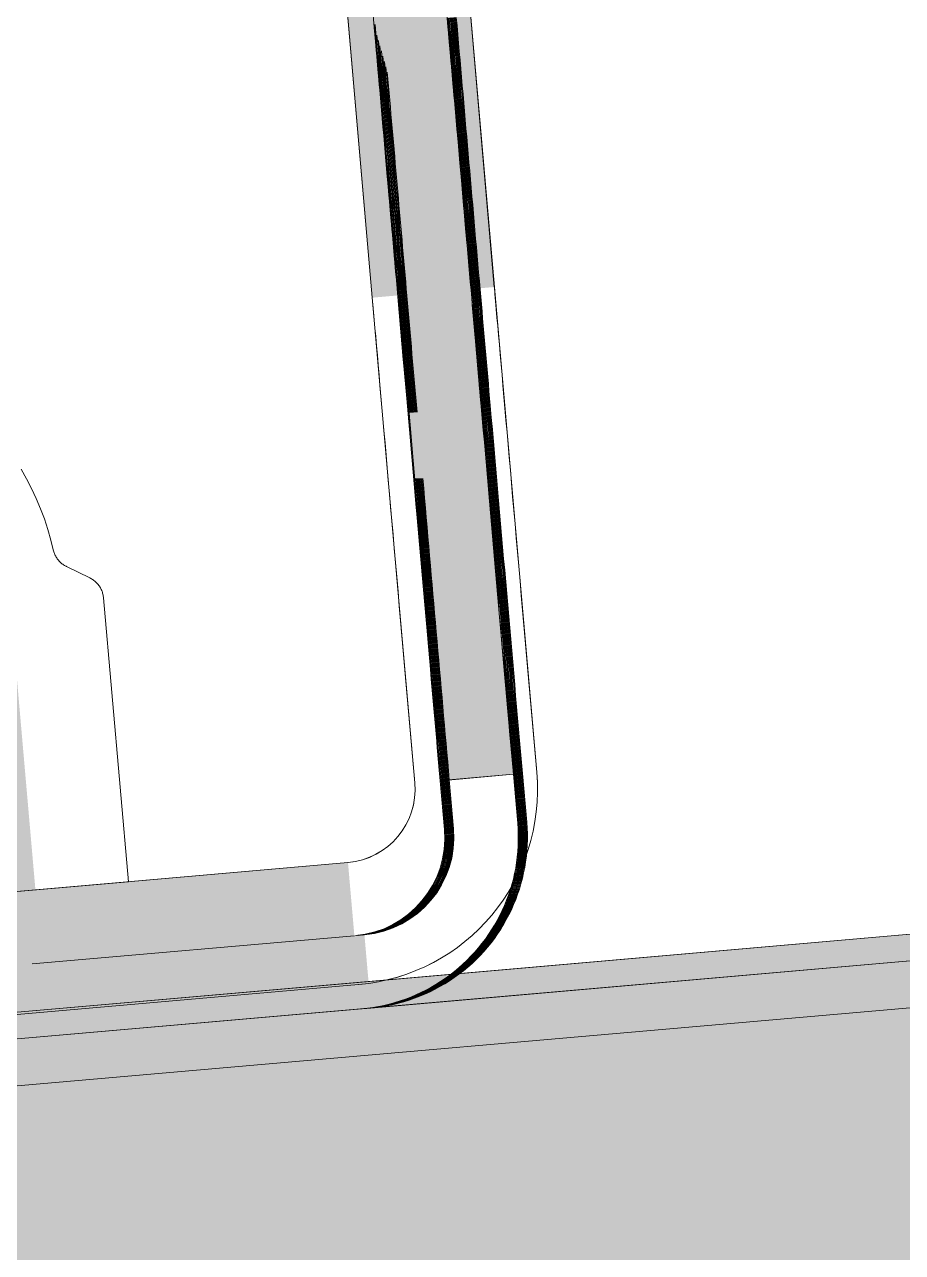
# Model space of a CAD drawing. Header units: millimetres. Extents: x 632 to 546626, y -3890 to 22200.
# Drawn here: x 370664.6 to 370700.5, y 16901.9 to 16952 of the extents above; entities that cross this region are included whole.
import ezdxf

# ---------------------------------------------------------------- set-up
doc = ezdxf.new("R2010")
doc.units = ezdxf.units.MM
doc.layers.add('A-770-ME_FFE_SA', color=91, linetype='Continuous', lineweight=13)

# ---------------------------------------------------------------- blocks, each defined once
blk = doc.blocks.new('Static Line_Sayfa_Metal Deck_Pan Mount - Up to 15 _ pitch - Max 2 Users-1845874-S6_501-SECTION A6')
at = {"layer": 'A-770-ME_FFE_SA', "lineweight": 5, "transparency": 33554432}
for points in [[(4548636.398, 16940.864), (4548641.379, 16941.299), (4548637.342, 16987.458), (4548632.361, 16987.022), (4548634.509, 16962.466)], [(4548639.17, 16921.136), (4548642.158, 16921.397), (4548636.754, 16983.161), (4548633.766, 16982.9), (4548638.083, 16933.558)], [(4548639.211, 16921.139), (4548642.199, 16921.401), (4548636.795, 16983.165), (4548633.807, 16982.903), (4548638.124, 16933.558)], [(4548639.252, 16921.143), (4548642.24, 16921.404), (4548636.836, 16983.168), (4548633.848, 16982.907), (4548638.165, 16933.558)], [(4548639.293, 16921.146), (4548642.281, 16921.408), (4548636.877, 16983.172), (4548633.889, 16982.91), (4548638.207, 16933.558)], [(4548639.334, 16921.15), (4548642.322, 16921.411), (4548636.918, 16983.176), (4548633.93, 16982.914), (4548638.248, 16933.558)], [(4548639.375, 16921.154), (4548642.363, 16921.415), (4548636.959, 16983.179), (4548633.971, 16982.918), (4548638.289, 16933.558)], [(4548639.416, 16921.157), (4548642.404, 16921.419), (4548637, 16983.183), (4548634.012, 16982.921), (4548638.331, 16933.558)], [(4548639.456, 16921.161), (4548642.445, 16921.422), (4548637.041, 16983.186), (4548634.053, 16982.925), (4548638.372, 16933.558)], [(4548639.497, 16921.164), (4548642.486, 16921.426), (4548637.082, 16983.19), (4548634.094, 16982.928), (4548638.413, 16933.558)], [(4548639.538, 16921.168), (4548642.527, 16921.429), (4548637.123, 16983.193), (4548634.135, 16982.932), (4548638.455, 16933.558)], [(4548613.925, 16910.896), (4548635.841, 16912.814), (4548635.405, 16917.795), (4548613.489, 16915.877), (4548613.839, 16911.877)], [(4548485.55, 16846.463), (4548530.379, 16850.385), (4548544.175, 16901.871), (4548684.179, 16914.12), (4548706.706, 16865.811), (4548751.534, 16869.733), (4548751.273, 16872.722), (4548708.537, 16868.983), (4548686.01, 16917.291), (4548541.814, 16904.65), (4548528.025, 16853.19), (4548485.289, 16849.451), (4548485.518, 16846.834)], [(4548506.273, 16851.037), (4548705.512, 16868.468), (4548701.285, 16916.782), (4548502.046, 16899.351), (4548504.112, 16875.742)], [(4548506.314, 16851.04), (4548705.553, 16868.471), (4548701.326, 16916.786), (4548502.087, 16899.355), (4548504.153, 16875.742)], [(4548506.355, 16851.044), (4548705.594, 16868.475), (4548701.367, 16916.789), (4548502.128, 16899.358), (4548504.194, 16875.742)], [(4548506.396, 16851.047), (4548705.635, 16868.479), (4548701.408, 16916.793), (4548502.169, 16899.362), (4548504.236, 16875.742)], [(4548506.437, 16851.051), (4548705.676, 16868.482), (4548701.449, 16916.797), (4548502.21, 16899.366), (4548504.277, 16875.742)], [(4548506.478, 16851.055), (4548705.717, 16868.486), (4548701.49, 16916.8), (4548502.251, 16899.369), (4548504.318, 16875.742)], [(4548506.519, 16851.058), (4548705.758, 16868.489), (4548701.531, 16916.804), (4548502.292, 16899.373), (4548504.359, 16875.742)], [(4548506.56, 16851.062), (4548705.799, 16868.493), (4548701.572, 16916.807), (4548502.333, 16899.376), (4548504.401, 16875.742)], [(4548506.601, 16851.065), (4548705.84, 16868.497), (4548701.613, 16916.811), (4548502.374, 16899.38), (4548504.442, 16875.742)], [(4548506.642, 16851.069), (4548705.881, 16868.5), (4548701.654, 16916.815), (4548502.415, 16899.383), (4548504.483, 16875.742)], [(4548506.449, 16849.044), (4548705.688, 16866.476), (4548701.461, 16914.79), (4548502.222, 16897.359), (4548504.113, 16875.742)], [(4548506.49, 16849.048), (4548705.729, 16866.479), (4548701.502, 16914.794), (4548502.263, 16897.362), (4548504.154, 16875.742)], [(4548506.531, 16849.052), (4548705.77, 16866.483), (4548701.543, 16914.797), (4548502.304, 16897.366), (4548504.195, 16875.742)], [(4548506.572, 16849.055), (4548705.811, 16866.486), (4548701.584, 16914.801), (4548502.345, 16897.37), (4548504.237, 16875.742)], [(4548506.613, 16849.059), (4548705.852, 16866.49), (4548701.624, 16914.804), (4548502.386, 16897.373), (4548504.278, 16875.742)], [(4548506.654, 16849.062), (4548705.893, 16866.494), (4548701.665, 16914.808), (4548502.427, 16897.377), (4548504.319, 16875.742)], [(4548506.695, 16849.066), (4548705.934, 16866.497), (4548701.706, 16914.812), (4548502.468, 16897.38), (4548504.361, 16875.742)], [(4548506.736, 16849.07), (4548705.975, 16866.501), (4548701.747, 16914.815), (4548502.509, 16897.384), (4548504.402, 16875.742)], [(4548506.777, 16849.073), (4548706.015, 16866.504), (4548701.788, 16914.819), (4548502.55, 16897.388), (4548504.443, 16875.742)], [(4548506.818, 16849.077), (4548706.056, 16866.508), (4548701.829, 16914.822), (4548502.59, 16897.391), (4548504.485, 16875.742)], [(4548586.658, 16907.507), (4548635.969, 16911.821), (4548635.708, 16914.81), (4548586.396, 16910.496)], [(4548586.699, 16907.511), (4548636.01, 16911.825), (4548635.749, 16914.813), (4548586.437, 16910.499)], [(4548586.74, 16907.514), (4548636.051, 16911.828), (4548635.79, 16914.817), (4548586.478, 16910.503)], [(4548586.781, 16907.518), (4548636.092, 16911.832), (4548635.831, 16914.821), (4548586.519, 16910.506)], [(4548586.822, 16907.521), (4548636.133, 16911.836), (4548635.872, 16914.824), (4548586.56, 16910.51)], [(4548586.863, 16907.525), (4548636.174, 16911.839), (4548635.913, 16914.828), (4548586.601, 16910.514)], [(4548586.903, 16907.529), (4548636.215, 16911.843), (4548635.954, 16914.831), (4548586.642, 16910.517)], [(4548586.944, 16907.532), (4548636.256, 16911.846), (4548635.995, 16914.835), (4548586.683, 16910.521)], [(4548586.985, 16907.536), (4548636.297, 16911.85), (4548636.036, 16914.839), (4548586.724, 16910.524)], [(4548587.026, 16907.539), (4548636.338, 16911.854), (4548636.077, 16914.842), (4548586.765, 16910.528)]]:
    blk.add_hatch(color=256, dxfattribs=at).paths.add_polyline_path(points)
h = blk.add_hatch(color=256, dxfattribs=at)
h.paths.add_polyline_path([(4548613.489, 16915.877), (4548616.24, 16916.118), (4548615.225, 16927.715), (4548612.474, 16927.474), (4548613.207, 16919.104)])
h.paths.add_polyline_path([(4548618.068, 16916.278), (4548622.646, 16916.679), (4548621.632, 16928.276), (4548615.225, 16927.715), (4548617.365, 16919.104)])
h = blk.add_hatch(color=256, dxfattribs=at)
h.paths.add_polyline_path([(4548613.489, 16915.877), (4548616.24, 16916.118), (4548615.226, 16927.715), (4548612.475, 16927.475), (4548613.207, 16919.104)])
h.paths.add_polyline_path([(4548618.068, 16916.278), (4548622.647, 16916.679), (4548621.632, 16928.276), (4548615.226, 16927.715), (4548617.366, 16919.104)])
at = {"layer": 'A-770-ME_FFE_SA', "lineweight": 5}
for p, q in [((4548637.342, 16987.458), (4548641.379, 16941.299)), ((4548636.398, 16940.864), (4548632.361, 16987.022)), ((4548641.38, 16941.299), (4548638.713, 16971.789)), ((4548633.982, 16968.492), (4548636.399, 16940.864)), ((4548643.114, 16921.481), (4548641.38, 16941.299)), ((4548636.399, 16940.864), (4548638.133, 16921.045)), ((4548624.868, 16929.419), (4548623.913, 16929.885)), ((4548624.867, 16929.419), (4548623.913, 16929.885)), ((4548626.44, 16917.011), (4548625.425, 16928.608)), ((4548626.44, 16917.01), (4548625.425, 16928.608)), ((4548642.75, 16925.63), (4548643.113, 16921.481)), ((4548638.132, 16921.045), (4548637.769, 16925.194)), ((4548642.158, 16921.397), (4548639.17, 16921.136)), ((4548639.17, 16921.136), (4548642.158, 16921.397)), ((4548639.17, 16921.136), (4548639.344, 16919.143)), ((4548639.344, 16919.143), (4548639.17, 16921.136)), ((4548642.158, 16921.397), (4548639.211, 16921.139)), ((4548639.211, 16921.139), (4548642.158, 16921.397)), ((4548639.211, 16921.139), (4548639.385, 16919.147)), ((4548639.385, 16919.147), (4548639.211, 16921.139)), ((4548642.158, 16921.397), (4548639.252, 16921.143)), ((4548639.252, 16921.143), (4548642.158, 16921.397)), ((4548639.252, 16921.143), (4548639.426, 16919.15)), ((4548639.426, 16919.15), (4548639.252, 16921.143)), ((4548642.158, 16921.397), (4548639.293, 16921.146)), ((4548639.293, 16921.146), (4548642.158, 16921.397)), ((4548639.293, 16921.146), (4548639.467, 16919.154)), ((4548639.467, 16919.154), (4548639.293, 16921.146)), ((4548642.158, 16921.397), (4548639.334, 16921.15)), ((4548639.334, 16921.15), (4548642.158, 16921.397)), ((4548639.334, 16921.15), (4548639.508, 16919.158)), ((4548639.508, 16919.158), (4548639.334, 16921.15)), ((4548642.158, 16921.397), (4548639.375, 16921.154)), ((4548639.375, 16921.154), (4548642.158, 16921.397)), ((4548639.375, 16921.154), (4548639.549, 16919.161)), ((4548639.549, 16919.161), (4548639.375, 16921.154)), ((4548642.158, 16921.397), (4548639.416, 16921.157)), ((4548639.416, 16921.157), (4548642.158, 16921.397)), ((4548639.416, 16921.157), (4548639.59, 16919.165)), ((4548639.59, 16919.165), (4548639.416, 16921.157)), ((4548642.158, 16921.397), (4548639.456, 16921.161)), ((4548639.456, 16921.161), (4548639.631, 16919.168)), ((4548639.457, 16921.161), (4548642.158, 16921.397)), ((4548639.631, 16919.168), (4548639.457, 16921.161)), ((4548642.158, 16921.397), (4548639.497, 16921.164)), ((4548639.497, 16921.164), (4548639.672, 16919.172)), ((4548639.498, 16921.164), (4548642.158, 16921.397)), ((4548639.672, 16919.172), (4548639.498, 16921.164)), ((4548642.158, 16921.397), (4548639.538, 16921.168)), ((4548639.538, 16921.168), (4548639.713, 16919.176)), ((4548639.539, 16921.168), (4548642.158, 16921.397)), ((4548639.713, 16919.176), (4548639.539, 16921.168)), ((4548642.332, 16919.405), (4548642.158, 16921.397)), ((4548642.159, 16921.397), (4548642.333, 16919.405)), ((4548642.373, 16919.408), (4548642.199, 16921.401)), ((4548642.2, 16921.401), (4548642.374, 16919.408)), ((4548642.414, 16919.412), (4548642.24, 16921.404)), ((4548642.241, 16921.404), (4548642.415, 16919.412)), ((4548642.455, 16919.415), (4548642.281, 16921.408)), ((4548642.282, 16921.408), (4548642.456, 16919.416)), ((4548642.496, 16919.419), (4548642.322, 16921.411)), ((4548642.323, 16921.412), (4548642.497, 16919.419)), ((4548642.537, 16919.423), (4548642.363, 16921.415)), ((4548642.364, 16921.415), (4548642.538, 16919.423)), ((4548642.578, 16919.426), (4548642.404, 16921.419)), ((4548642.405, 16921.419), (4548642.579, 16919.426)), ((4548642.619, 16919.43), (4548642.445, 16921.422)), ((4548642.446, 16921.422), (4548642.62, 16919.43)), ((4548642.66, 16919.433), (4548642.486, 16921.426)), ((4548642.487, 16921.426), (4548642.661, 16919.433)), ((4548642.701, 16919.437), (4548642.527, 16921.429)), ((4548642.528, 16921.429), (4548642.702, 16919.437)), ((4548613.489, 16915.877), (4548635.405, 16917.795)), ((4548635.405, 16917.795), (4548622.647, 16916.679)), ((4548686.01, 16917.291), (4548541.821, 16904.676)), ((4548635.833, 16912.901), (4548686.01, 16917.291)), ((4548613.489, 16915.877), (4548626.44, 16917.01)), ((4548620.662, 16916.505), (4548622.647, 16916.679)), ((4548620.662, 16916.505), (4548622.647, 16916.679)), ((4548620.662, 16916.505), (4548622.647, 16916.679)), ((4548622.647, 16916.679), (4548626.44, 16917.011)), ((4548622.647, 16916.679), (4548626.44, 16917.011)), ((4548622.647, 16916.679), (4548626.44, 16917.01)), ((4548685.346, 16916.141), (4548542.674, 16903.659)), ((4548685.346, 16916.141), (4548635.969, 16911.821)), ((4548685.346, 16916.141), (4548636.01, 16911.825)), ((4548685.346, 16916.141), (4548636.051, 16911.828)), ((4548685.346, 16916.141), (4548636.092, 16911.832)), ((4548685.346, 16916.141), (4548636.133, 16911.836)), ((4548685.346, 16916.141), (4548636.174, 16911.839)), ((4548685.346, 16916.141), (4548636.215, 16911.843)), ((4548685.346, 16916.141), (4548636.256, 16911.846)), ((4548685.346, 16916.141), (4548636.297, 16911.85)), ((4548635.667, 16914.806), (4548622.517, 16913.656)), ((4548622.517, 16913.656), (4548635.667, 16914.806)), ((4548635.667, 16914.806), (4548622.517, 16913.656)), ((4548622.517, 16913.656), (4548635.667, 16914.806)), ((4548635.667, 16914.806), (4548622.517, 16913.656)), ((4548622.517, 16913.656), (4548635.667, 16914.806)), ((4548635.667, 16914.806), (4548622.517, 16913.656)), ((4548622.517, 16913.656), (4548635.667, 16914.806)), ((4548635.667, 16914.806), (4548622.517, 16913.656)), ((4548622.517, 16913.656), (4548635.667, 16914.806)), ((4548635.667, 16914.806), (4548622.517, 16913.656)), ((4548622.517, 16913.656), (4548635.667, 16914.806)), ((4548635.667, 16914.806), (4548622.517, 16913.656)), ((4548622.517, 16913.656), (4548635.667, 16914.806)), ((4548635.667, 16914.806), (4548622.517, 16913.656)), ((4548622.517, 16913.656), (4548635.667, 16914.806)), ((4548635.667, 16914.806), (4548622.517, 16913.656)), ((4548622.517, 16913.656), (4548635.667, 16914.806)), ((4548635.667, 16914.806), (4548622.517, 16913.656)), ((4548622.517, 16913.656), (4548635.667, 16914.806)), ((4548544.175, 16901.871), (4548684.179, 16914.12)), ((4548684.179, 16914.12), (4548544.179, 16901.871)), ((4548635.841, 16912.814), (4548613.925, 16910.896)), ((4548614.193, 16910.92), (4548635.841, 16912.814)), ((4548614.301, 16911.017), (4548635.833, 16912.901)), ((4548635.969, 16911.821), (4548586.658, 16907.507)), ((4548586.658, 16907.507), (4548635.969, 16911.821)), ((4548635.969, 16911.821), (4548586.658, 16907.507)), ((4548586.699, 16907.511), (4548635.969, 16911.821)), ((4548635.969, 16911.821), (4548586.699, 16907.511)), ((4548635.969, 16911.821), (4548586.699, 16907.511)), ((4548586.74, 16907.514), (4548635.969, 16911.821)), ((4548635.969, 16911.821), (4548586.74, 16907.514)), ((4548635.969, 16911.821), (4548586.74, 16907.514)), ((4548586.781, 16907.518), (4548635.969, 16911.821)), ((4548635.969, 16911.821), (4548586.781, 16907.518)), ((4548635.969, 16911.821), (4548586.781, 16907.518)), ((4548586.822, 16907.521), (4548635.969, 16911.821)), ((4548635.969, 16911.821), (4548586.822, 16907.521)), ((4548635.969, 16911.821), (4548586.822, 16907.521)), ((4548586.863, 16907.525), (4548635.969, 16911.821)), ((4548635.969, 16911.821), (4548586.863, 16907.525)), ((4548635.969, 16911.821), (4548586.863, 16907.525)), ((4548586.903, 16907.529), (4548635.969, 16911.821)), ((4548635.969, 16911.821), (4548586.903, 16907.529)), ((4548635.969, 16911.821), (4548586.904, 16907.529)), ((4548586.944, 16907.532), (4548635.969, 16911.821)), ((4548635.969, 16911.821), (4548586.944, 16907.532)), ((4548635.969, 16911.821), (4548586.945, 16907.532)), ((4548586.985, 16907.536), (4548635.969, 16911.821)), ((4548635.969, 16911.821), (4548586.985, 16907.536)), ((4548635.969, 16911.821), (4548586.986, 16907.536)), ((4548587.026, 16907.539), (4548635.969, 16911.821)), ((4548635.969, 16911.821), (4548587.027, 16907.539))]:
    blk.add_line(p, q, dxfattribs=at)
at = {"layer": 'A-770-ME_FFE_SA', "lineweight": 5, "flags": 128}
for points in [[(4548622.063, 16933.856), (4548622.285, 16933.466), (4548622.492, 16933.067), (4548622.682, 16932.66), (4548622.856, 16932.246), (4548623.014, 16931.826), (4548623.154, 16931.399), (4548623.277, 16930.967), (4548623.376, 16930.564)], [(4548622.062, 16933.856), (4548622.285, 16933.466), (4548622.491, 16933.067), (4548622.682, 16932.66), (4548622.856, 16932.246), (4548623.013, 16931.826), (4548623.154, 16931.399), (4548623.277, 16930.967), (4548623.376, 16930.564)], [(4548623.376, 16930.564), (4548623.385, 16930.525), (4548623.397, 16930.487), (4548623.409, 16930.449), (4548623.423, 16930.411), (4548623.439, 16930.375), (4548623.456, 16930.339), (4548623.475, 16930.303), (4548623.494, 16930.268), (4548623.516, 16930.234), (4548623.538, 16930.202), (4548623.562, 16930.169), (4548623.587, 16930.138), (4548623.614, 16930.108), (4548623.641, 16930.079), (4548623.67, 16930.052), (4548623.7, 16930.025), (4548623.731, 16929.999), (4548623.763, 16929.975), (4548623.795, 16929.952), (4548623.829, 16929.931), (4548623.864, 16929.911), (4548623.899, 16929.892), (4548623.913, 16929.885)], [(4548623.376, 16930.564), (4548623.385, 16930.525), (4548623.396, 16930.487), (4548623.409, 16930.449), (4548623.423, 16930.411), (4548623.439, 16930.375), (4548623.456, 16930.338), (4548623.474, 16930.303), (4548623.494, 16930.268), (4548623.515, 16930.234), (4548623.538, 16930.201), (4548623.562, 16930.169), (4548623.587, 16930.138), (4548623.613, 16930.108), (4548623.641, 16930.079), (4548623.67, 16930.052), (4548623.7, 16930.025), (4548623.73, 16929.999), (4548623.762, 16929.975), (4548623.795, 16929.952), (4548623.829, 16929.931), (4548623.863, 16929.911), (4548623.899, 16929.892), (4548623.913, 16929.885)], [(4548624.867, 16929.419), (4548624.903, 16929.401), (4548624.938, 16929.381), (4548624.972, 16929.36), (4548625.005, 16929.338), (4548625.037, 16929.314), (4548625.068, 16929.289), (4548625.098, 16929.263), (4548625.128, 16929.236), (4548625.156, 16929.207), (4548625.183, 16929.177), (4548625.208, 16929.147), (4548625.233, 16929.115), (4548625.256, 16929.083), (4548625.278, 16929.049), (4548625.298, 16929.015), (4548625.317, 16928.979), (4548625.335, 16928.944), (4548625.351, 16928.907), (4548625.366, 16928.87), (4548625.379, 16928.832), (4548625.391, 16928.794), (4548625.401, 16928.755), (4548625.409, 16928.716), (4548625.416, 16928.677), (4548625.422, 16928.637), (4548625.425, 16928.608)], [(4548624.868, 16929.419), (4548624.903, 16929.401), (4548624.938, 16929.381), (4548624.972, 16929.36), (4548625.005, 16929.338), (4548625.037, 16929.314), (4548625.069, 16929.289), (4548625.099, 16929.263), (4548625.128, 16929.236), (4548625.156, 16929.207), (4548625.183, 16929.178), (4548625.209, 16929.147), (4548625.233, 16929.115), (4548625.256, 16929.083), (4548625.278, 16929.049), (4548625.299, 16929.015), (4548625.318, 16928.98), (4548625.335, 16928.944), (4548625.351, 16928.907), (4548625.366, 16928.87), (4548625.379, 16928.832), (4548625.391, 16928.794), (4548625.401, 16928.755), (4548625.41, 16928.716), (4548625.417, 16928.677), (4548625.422, 16928.637), (4548625.425, 16928.608)]]:
    blk.add_lwpolyline(points, dxfattribs=at)
at = {"layer": 'A-770-ME_FFE_SA', "lineweight": 5}
for centre, radius, start, end in [((4548635.144, 16920.783), 8, 275, 5), ((4548635.145, 16920.784), 8, 275, 5), ((4548635.144, 16920.783), 3, 275, 5), ((4548635.145, 16920.784), 3, 275, 5), ((4548635.359, 16918.795), 4, 275, 5), ((4548635.36, 16918.795), 4, 275, 5), ((4548635.4, 16918.798), 4, 275, 5), ((4548635.401, 16918.798), 4, 275, 5), ((4548635.441, 16918.802), 4, 275, 5), ((4548635.442, 16918.802), 4, 275, 5), ((4548635.482, 16918.805), 4, 275, 5), ((4548635.483, 16918.805), 4, 275, 5), ((4548635.523, 16918.809), 4, 275, 5), ((4548635.524, 16918.809), 4, 275, 5), ((4548635.564, 16918.813), 4, 275, 5), ((4548635.565, 16918.813), 4, 275, 5), ((4548635.605, 16918.816), 4, 275, 5), ((4548635.606, 16918.816), 4, 275, 5), ((4548635.646, 16918.82), 4, 275, 5), ((4548635.647, 16918.82), 4, 275, 5), ((4548635.687, 16918.823), 4, 275, 5), ((4548635.688, 16918.823), 4, 275, 5), ((4548635.728, 16918.827), 4, 275, 5), ((4548635.729, 16918.827), 4, 275, 5), ((4548635.359, 16918.795), 7, 305, 5), ((4548635.36, 16918.795), 7, 305, 5), ((4548635.4, 16918.798), 7, 305, 5), ((4548635.401, 16918.798), 7, 305, 5), ((4548635.441, 16918.802), 7, 305, 5), ((4548635.442, 16918.802), 7, 305, 5), ((4548635.482, 16918.805), 7, 305, 5), ((4548635.483, 16918.805), 7, 305, 5), ((4548635.523, 16918.809), 7, 305, 5), ((4548635.524, 16918.809), 7, 305, 5), ((4548635.564, 16918.813), 7, 305, 5), ((4548635.565, 16918.813), 7, 305, 5), ((4548635.605, 16918.816), 7, 305, 5), ((4548635.606, 16918.816), 7, 305, 5), ((4548635.646, 16918.82), 7, 305, 5), ((4548635.647, 16918.82), 7, 305, 5), ((4548635.687, 16918.823), 7, 305, 5), ((4548635.688, 16918.823), 7, 305, 5), ((4548635.728, 16918.827), 7, 305, 5), ((4548635.729, 16918.827), 7, 305, 5), ((4548635.359, 16918.795), 7, 275, 305), ((4548635.36, 16918.795), 7, 275, 305), ((4548635.4, 16918.798), 7, 275, 305), ((4548635.401, 16918.798), 7, 275, 305), ((4548635.441, 16918.802), 7, 275, 305), ((4548635.442, 16918.802), 7, 275, 305), ((4548635.482, 16918.805), 7, 275, 305), ((4548635.523, 16918.809), 7, 275, 305), ((4548635.524, 16918.809), 7, 275, 305), ((4548635.564, 16918.813), 7, 275, 305), ((4548635.565, 16918.813), 7, 275, 305), ((4548635.605, 16918.816), 7, 275, 305), ((4548635.646, 16918.82), 7, 275, 305), ((4548635.647, 16918.82), 7, 275, 305), ((4548635.687, 16918.823), 7, 275, 305), ((4548635.688, 16918.823), 7, 275, 305), ((4548635.728, 16918.827), 7, 275, 305), ((4548635.729, 16918.827), 7, 275, 305), ((4548635.483, 16918.805), 7, 290, 305), ((4548635.606, 16918.816), 7, 290, 305), ((4548635.483, 16918.805), 7, 275, 290), ((4548635.606, 16918.816), 7, 275, 290)]:
    blk.add_arc(centre, radius, start, end, dxfattribs=at)
for centre, major_axis, start_param, end_param in [((4548636.467, 16952.018), (-6.101, 69.734), 4.552336, 4.94178), ((4548639.456, 16952.279), (-6.101, 69.734), 4.552336, 4.94178), ((4548639.457, 16952.279), (-6.101, 69.734), 1.570797, 1.730849), ((4548639.498, 16952.283), (-6.101, 69.734), 1.570849, 1.730849), ((4548639.497, 16952.283), (-6.101, 69.734), 4.552336, 4.712337), ((4548639.539, 16952.286), (-6.101, 69.734), 1.570849, 1.730849), ((4548639.538, 16952.286), (-6.101, 69.734), 4.552336, 4.712337), ((4548639.58, 16952.29), (-6.101, 69.734), 1.570849, 1.730849), ((4548639.579, 16952.29), (-6.101, 69.734), 4.552336, 4.712337), ((4548639.621, 16952.294), (-6.101, 69.734), 1.570849, 1.730849), ((4548639.62, 16952.293), (-6.101, 69.734), 4.552336, 4.712337), ((4548639.662, 16952.297), (-6.101, 69.734), 1.570849, 1.730849), ((4548639.661, 16952.297), (-6.101, 69.734), 4.552336, 4.712337), ((4548639.703, 16952.301), (-6.101, 69.734), 1.570849, 1.730849), ((4548639.702, 16952.301), (-6.101, 69.734), 4.552336, 4.712337), ((4548639.744, 16952.304), (-6.101, 69.734), 1.570849, 1.730849), ((4548639.743, 16952.304), (-6.101, 69.734), 4.552336, 4.712337), ((4548639.785, 16952.308), (-6.101, 69.734), 1.570849, 1.730849), ((4548639.784, 16952.308), (-6.101, 69.734), 4.552336, 4.712337), ((4548639.826, 16952.312), (-6.101, 69.734), 1.570849, 1.730849), ((4548639.825, 16952.311), (-6.101, 69.734), 4.552336, 4.712337), ((4548636.469, 16952.018), (-6.101, 69.734), 1.570797, 1.730849), ((4548636.508, 16952.021), (-6.101, 69.734), 4.552336, 4.712337), ((4548636.51, 16952.021), (-6.101, 69.734), 1.570849, 1.730849), ((4548636.549, 16952.025), (-6.101, 69.734), 4.552336, 4.706097), ((4548636.551, 16952.025), (-6.101, 69.734), 1.577124, 1.730849), ((4548636.59, 16952.028), (-6.101, 69.734), 4.552336, 4.702951), ((4548636.592, 16952.029), (-6.101, 69.734), 1.58027, 1.730849), ((4548636.631, 16952.032), (-6.101, 69.734), 4.552336, 4.699804), ((4548636.633, 16952.032), (-6.101, 69.734), 1.583417, 1.730849), ((4548636.672, 16952.036), (-6.101, 69.734), 4.552336, 4.696658), ((4548636.674, 16952.036), (-6.101, 69.734), 1.586563, 1.730849), ((4548636.713, 16952.039), (-6.101, 69.734), 4.552336, 4.693512), ((4548636.715, 16952.039), (-6.101, 69.734), 1.589709, 1.730849), ((4548636.754, 16952.043), (-6.101, 69.734), 4.552336, 4.690366), ((4548636.756, 16952.043), (-6.101, 69.734), 1.592855, 1.730849), ((4548636.795, 16952.046), (-6.101, 69.734), 4.552336, 4.68722), ((4548636.797, 16952.046), (-6.101, 69.734), 1.596001, 1.73085), ((4548636.836, 16952.05), (-6.101, 69.734), 4.552336, 4.684074), ((4548636.838, 16952.05), (-6.101, 69.734), 1.599147, 1.730849), ((4548639.457, 16952.279), (-6.101, 69.734), 1.730849, 1.800188), ((4548639.456, 16952.279), (-6.101, 69.734), 4.253608, 4.552336), ((4548639.498, 16952.283), (-6.101, 69.734), 1.730849, 1.800188), ((4548639.497, 16952.283), (-6.101, 69.734), 4.482997, 4.552336), ((4548639.539, 16952.286), (-6.101, 69.734), 1.730849, 1.800188), ((4548639.538, 16952.286), (-6.101, 69.734), 4.482997, 4.552336), ((4548639.58, 16952.29), (-6.101, 69.734), 1.730849, 1.800188), ((4548639.579, 16952.29), (-6.101, 69.734), 4.482998, 4.552336), ((4548639.621, 16952.294), (-6.101, 69.734), 1.730849, 1.800188), ((4548639.62, 16952.293), (-6.101, 69.734), 4.482998, 4.552336), ((4548639.662, 16952.297), (-6.101, 69.734), 1.730849, 1.800188), ((4548639.661, 16952.297), (-6.101, 69.734), 4.482998, 4.552336), ((4548639.703, 16952.301), (-6.101, 69.734), 1.730849, 1.800188), ((4548639.702, 16952.301), (-6.101, 69.734), 4.482997, 4.552336), ((4548639.744, 16952.304), (-6.101, 69.734), 1.730849, 1.800188), ((4548639.743, 16952.304), (-6.101, 69.734), 4.482998, 4.552336), ((4548639.785, 16952.308), (-6.101, 69.734), 1.730849, 1.800188), ((4548639.784, 16952.308), (-6.101, 69.734), 4.482998, 4.552336), ((4548639.826, 16952.312), (-6.101, 69.734), 1.730849, 1.800188), ((4548639.825, 16952.311), (-6.101, 69.734), 4.482997, 4.552336), ((4548642.75, 16925.63), (-1.525, 17.433), 0.453786, 1.570796), ((4548637.769, 16925.194), (-1.525, 17.433), 0.453793, 1.570796), ((4548636.467, 16952.018), (-6.101, 69.734), 4.253606, 4.552336), ((4548636.469, 16952.018), (-6.101, 69.734), 1.730849, 1.800188), ((4548636.508, 16952.021), (-6.101, 69.734), 4.482998, 4.552337), ((4548636.51, 16952.021), (-6.101, 69.734), 1.730849, 1.800188), ((4548636.549, 16952.025), (-6.101, 69.734), 4.482998, 4.552336), ((4548636.551, 16952.025), (-6.101, 69.734), 1.730849, 1.800188), ((4548636.59, 16952.028), (-6.101, 69.734), 4.482998, 4.552336), ((4548636.592, 16952.029), (-6.101, 69.734), 1.730849, 1.800188), ((4548636.631, 16952.032), (-6.101, 69.734), 4.482998, 4.552336), ((4548636.633, 16952.032), (-6.101, 69.734), 1.730849, 1.800188), ((4548636.672, 16952.036), (-6.101, 69.734), 4.482998, 4.552336), ((4548636.674, 16952.036), (-6.101, 69.734), 1.730849, 1.800188), ((4548636.713, 16952.039), (-6.101, 69.734), 4.482998, 4.552336), ((4548636.715, 16952.039), (-6.101, 69.734), 1.730849, 1.800188), ((4548636.756, 16952.043), (-6.101, 69.734), 1.730849, 1.800187), ((4548636.754, 16952.043), (-6.101, 69.734), 4.482998, 4.552337), ((4548636.797, 16952.046), (-6.101, 69.734), 1.730849, 1.800188), ((4548636.795, 16952.046), (-6.101, 69.734), 4.482998, 4.552336), ((4548636.838, 16952.05), (-6.101, 69.734), 1.730849, 1.800187), ((4548636.836, 16952.05), (-6.101, 69.734), 4.482998, 4.552337), ((4548636.469, 16952.018), (-6.101, 69.734), 1.800188, 2.02958), ((4548636.508, 16952.021), (-6.101, 69.734), 4.253606, 4.482943), ((4548636.51, 16952.021), (-6.101, 69.734), 1.800243, 2.029579), ((4548639.457, 16952.279), (-6.101, 69.734), 1.800188, 2.029579), ((4548639.498, 16952.283), (-6.101, 69.734), 1.800243, 2.029579), ((4548639.497, 16952.283), (-6.101, 69.734), 4.253606, 4.482943), ((4548639.539, 16952.286), (-6.101, 69.734), 1.800243, 2.029579), ((4548639.538, 16952.286), (-6.101, 69.734), 4.253605, 4.482943), ((4548639.58, 16952.29), (-6.101, 69.734), 1.800243, 2.029579), ((4548639.579, 16952.29), (-6.101, 69.734), 4.253606, 4.482943), ((4548639.621, 16952.294), (-6.101, 69.734), 1.800243, 2.029579), ((4548639.62, 16952.293), (-6.101, 69.734), 4.253606, 4.482943), ((4548639.662, 16952.297), (-6.101, 69.734), 1.800243, 2.029579), ((4548639.661, 16952.297), (-6.101, 69.734), 4.253606, 4.482943), ((4548639.703, 16952.301), (-6.101, 69.734), 1.800243, 2.029579), ((4548639.702, 16952.301), (-6.101, 69.734), 4.253606, 4.482943), ((4548639.744, 16952.304), (-6.101, 69.734), 1.800243, 2.029579), ((4548639.743, 16952.304), (-6.101, 69.734), 4.253606, 4.482943), ((4548639.785, 16952.308), (-6.101, 69.734), 1.800243, 2.029579), ((4548639.784, 16952.308), (-6.101, 69.734), 4.253607, 4.482943), ((4548639.826, 16952.312), (-6.101, 69.734), 1.800243, 2.029579), ((4548639.825, 16952.311), (-6.101, 69.734), 4.253606, 4.482943), ((4548636.551, 16952.025), (-6.101, 69.734), 1.840044, 2.029579), ((4548636.549, 16952.025), (-6.101, 69.734), 4.253606, 4.443142), ((4548636.592, 16952.029), (-6.101, 69.734), 1.840099, 2.029579), ((4548636.59, 16952.028), (-6.101, 69.734), 4.253606, 4.443087), ((4548636.631, 16952.032), (-6.101, 69.734), 4.253606, 4.443032), ((4548636.633, 16952.032), (-6.101, 69.734), 1.840154, 2.029579), ((4548636.674, 16952.036), (-6.101, 69.734), 1.840208, 2.02958), ((4548636.672, 16952.036), (-6.101, 69.734), 4.253606, 4.442977), ((4548636.715, 16952.039), (-6.101, 69.734), 1.840263, 2.029579), ((4548636.713, 16952.039), (-6.101, 69.734), 4.253606, 4.442923), ((4548636.754, 16952.043), (-6.101, 69.734), 4.253606, 4.442868), ((4548636.756, 16952.043), (-6.101, 69.734), 1.840318, 2.029579), ((4548636.795, 16952.046), (-6.101, 69.734), 4.253606, 4.442813), ((4548636.797, 16952.046), (-6.101, 69.734), 1.840373, 2.02958), ((4548636.838, 16952.05), (-6.101, 69.734), 1.840427, 2.029579), ((4548636.836, 16952.05), (-6.101, 69.734), 4.253606, 4.442759)]:
    blk.add_ellipse(centre, major_axis=major_axis, ratio=0.000007, start_param=start_param, end_param=end_param, dxfattribs=at)
blk = doc.blocks.new('25021-APA-ZZ-ZZ-M3-AR-000001_V3_rvt-6-S6_501-SECTION A6')
at = {"layer": 'A-770-ME_FFE_SA', "color": 53, "lineweight": 5}
blk.add_blockref('Static Line_Sayfa_Metal Deck_Pan Mount - Up to 15 _ pitch - Max 2 Users-1845874-S6_501-SECTION A6', (0, 0), dxfattribs=at)

msp = doc.modelspace()

# ---------------------------------------------------------------- block references
at = {"color": 10, "lineweight": 5}
msp.add_blockref('25021-APA-ZZ-ZZ-M3-AR-000001_V3_rvt-6-S6_501-SECTION A6', (-4177957.554, 0), dxfattribs=at)

doc.saveas('drawing.dxf')
